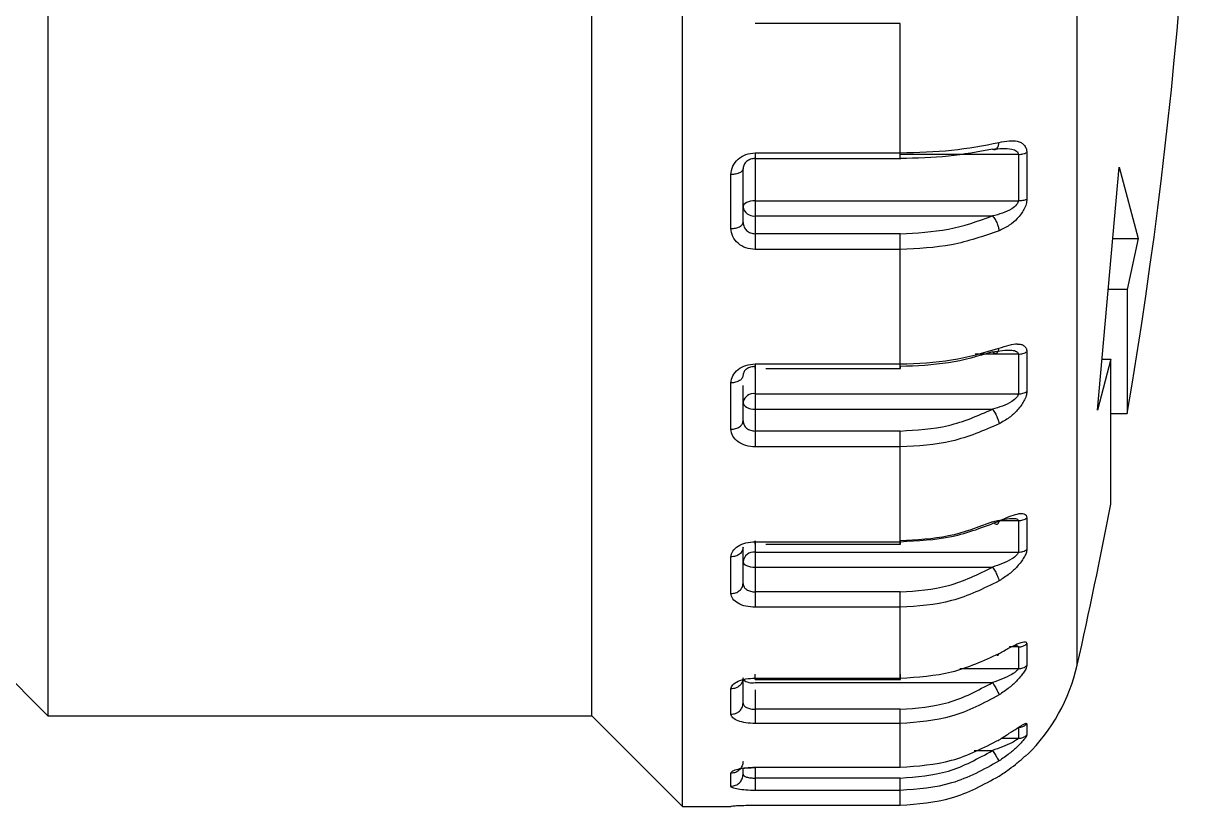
# Model space of a CAD drawing. Header units: millimetres. Extents: x 0 to 279, y 0 to 216.
# Drawn here: x 180.77 to 184.65, y 97.438 to 100.028 of the extents above; entities that cross this region are included whole.
import ezdxf

# ---------------------------------------------------------------- set-up
doc = ezdxf.new("R2010")
doc.units = ezdxf.units.MM

msp = doc.modelspace()

# ---------------------------------------------------------------- linework, layer by layer
at = {"color": 7, "linetype": 'Continuous', "lineweight": 25}
for p, q in [((182.9504, 97.4383), (182.9504, 105.4383)), ((180.8504, 105.1383), (180.8504, 97.7383)), ((182.6504, 97.7383), (182.6504, 105.1383)), ((183.6704, 100.0279), (183.1904, 100.0279)), ((183.6704, 99.6004), (183.6704, 100.0279)), ((183.1904, 99.6004), (183.6704, 99.6004)), ((183.1904, 99.5812), (183.6704, 99.5812)), ((184.0613, 99.5947), (184.0613, 99.4419)), ((184.0892, 99.601), (184.0892, 99.447)), ((183.1504, 99.3705), (183.1504, 99.5474)), ((184.3231, 98.7493), (184.3945, 99.5526)), ((184.3945, 99.5526), (184.4568, 99.3166)), ((183.1104, 99.3497), (183.1104, 99.5283)), ((183.1904, 99.4419), (184.0613, 99.4419)), ((183.1904, 99.4419), (183.1904, 99.3913)), ((183.1904, 99.3913), (183.1904, 99.3327)), ((183.1904, 99.3913), (183.9753, 99.3913)), ((183.6704, 99.3327), (183.1904, 99.3327)), ((184.3735, 99.3166), (184.4568, 99.3166)), ((184.4568, 99.3166), (184.4209, 99.1482)), ((183.6704, 99.2805), (183.1904, 99.2805)), ((183.6704, 98.9019), (183.6704, 99.2805)), ((184.4209, 99.1482), (184.3586, 99.1482)), ((184.4209, 99.1482), (184.4209, 98.7383)), ((184.0613, 98.9344), (184.0613, 98.8033)), ((184.0892, 98.9425), (184.0892, 98.8104)), ((184.3666, 98.9178), (184.3231, 98.7493)), ((184.3381, 98.9178), (184.3666, 98.9178)), ((184.3666, 98.4383), (184.3666, 98.9178)), ((183.1904, 98.9019), (183.6704, 98.9019)), ((183.2254, 98.8872), (183.6713, 98.8872)), ((183.1104, 98.686), (183.1104, 98.8393)), ((183.1504, 98.7136), (183.1504, 98.8303)), ((183.1904, 98.8033), (184.0613, 98.8033)), ((183.1904, 98.8033), (183.1904, 98.7519)), ((183.1904, 98.7519), (183.1904, 98.6801)), ((183.1904, 98.7519), (183.9753, 98.7519)), ((184.3666, 98.7383), (184.4209, 98.7383)), ((183.6704, 98.6801), (183.1904, 98.6801)), ((183.6704, 98.6274), (183.1904, 98.6274)), ((183.6704, 98.3142), (183.6704, 98.6274)), ((184.0613, 98.3835), (184.0613, 98.2798)), ((184.0892, 98.3931), (184.0892, 98.2886)), ((183.1504, 98.1757), (183.1504, 98.2957)), ((183.1904, 98.3142), (183.6704, 98.3142)), ((183.2254, 98.3055), (183.6713, 98.3055)), ((183.1104, 98.1427), (183.1104, 98.2639)), ((183.1904, 98.2798), (184.0613, 98.2798)), ((183.1904, 98.2798), (183.1904, 98.2299)), ((183.1904, 98.2299), (183.1904, 98.1481)), ((183.1904, 98.2299), (183.9753, 98.2299)), ((183.6704, 98.1481), (183.1904, 98.1481)), ((183.6704, 98.0971), (183.1904, 98.0971)), ((183.6704, 97.8631), (183.6704, 98.0971)), ((184.0613, 97.9662), (184.0613, 97.8944)), ((184.0892, 97.9768), (184.0892, 97.9045)), ((180.6504, 97.9383), (180.8504, 97.7383)), ((183.1504, 97.7803), (183.1504, 97.8634)), ((183.1104, 97.7434), (183.1104, 97.8273)), ((183.1901, 97.8589), (183.6713, 97.8589)), ((183.1904, 97.8631), (183.6704, 97.8631)), ((183.1904, 97.8482), (183.9753, 97.8482)), ((183.6704, 97.7598), (183.1904, 97.7598)), ((180.8504, 97.7383), (182.6504, 97.7383)), ((182.6504, 97.7383), (182.9504, 97.4383)), ((183.6704, 97.7129), (183.1904, 97.7129)), ((183.6704, 97.5683), (183.6704, 97.7129)), ((184.0892, 97.7118), (184.0892, 97.6749)), ((184.0613, 97.7006), (184.0613, 97.6639)), ((183.1504, 97.5449), (183.1504, 97.5651)), ((183.1904, 97.5683), (183.6704, 97.5683)), ((183.1104, 97.5056), (183.1104, 97.5485)), ((183.6704, 97.5324), (183.1904, 97.5324)), ((183.6704, 97.4915), (183.1904, 97.4915)), ((183.6704, 97.4426), (183.6704, 97.4915)), ((182.9504, 97.4383), (183.1104, 97.4383)), ((183.1904, 97.4426), (183.6704, 97.4426))]:
    msp.add_line(p, q, dxfattribs=at)
at = {"color": 8, "linetype": 'Continuous', "lineweight": 25}
for p, q in [((184.2556, 97.9058), (184.2556, 104.9708)), ((183.1904, 99.5812), (183.1904, 99.4419)), ((184.0613, 99.5947), (183.6704, 99.5947)), ((184.0613, 98.9344), (183.9178, 98.9344)), ((183.1904, 98.8933), (183.1904, 98.8033)), ((184.0613, 98.3835), (183.9996, 98.3835)), ((183.1904, 98.3167), (183.1904, 98.2798)), ((184.0613, 97.9662), (184.0316, 97.9662)), ((183.8679, 97.8944), (184.0613, 97.8944)), ((183.1904, 97.8241), (183.1904, 97.7598)), ((184.0049, 97.6639), (184.0613, 97.6639)), ((183.9146, 97.6234), (183.9753, 97.6234)), ((183.1904, 97.567), (183.1904, 97.5324)), ((183.1104, 97.4383), (183.1104, 97.4396))]:
    msp.add_line(p, q, dxfattribs=at)
at = {"color": 7, "linetype": 'Continuous', "lineweight": 25, "flags": 128}
for points in [[(183.1904, 99.4419), (183.1826, 99.4415), (183.1751, 99.4404), (183.1682, 99.4385), (183.1621, 99.436), (183.1571, 99.433), (183.1534, 99.4296), (183.1512, 99.4258), (183.1504, 99.4219)], [(183.1504, 98.7765), (183.1512, 98.7717), (183.1534, 98.7671), (183.1571, 98.7628), (183.1621, 98.7591), (183.1682, 98.756), (183.1751, 98.7538), (183.1826, 98.7524), (183.1904, 98.7519)], [(183.1504, 98.2475), (183.1512, 98.244), (183.1534, 98.2408), (183.1571, 98.2377), (183.1621, 98.2351), (183.1682, 98.2329), (183.1751, 98.2313), (183.1826, 98.2303), (183.1904, 98.2299)]]:
    msp.add_lwpolyline(points, dxfattribs=at)
at = {"color": 7, "linetype": 'Continuous', "lineweight": 25}
for centre, radius, start, end in [((168.6504, 101.4383), 16, 350.28485, 12.7548), ((183.1863, 99.4273), 0.0363, 188.5517, 276.5409), ((183.1849, 98.7683), 0.0355, 81.0379, 166.5374), ((168.6504, 101.4383), 16, 347.2452, 349.19308), ((183.1869, 98.2432), 0.0368, 84.612, 173.3349), ((183.6704, 98.0383), 0.6, 314.3517, 347.2452), ((183.181, 97.8968), 0.0495, 231.8354, 280.965)]:
    msp.add_arc(centre, radius, start, end, dxfattribs=at)
for points, knots in [([(183.6704, 99.6004), (183.7282, 99.6019), (183.8442, 99.6049), (183.946, 99.6245), (183.9971, 99.6344)], [0, 0, 0, 0, 0.4984838, 1, 1, 1, 1]), ([(183.9753, 99.6123), (183.9278, 99.6033), (183.8327, 99.5854), (183.7245, 99.5826), (183.6704, 99.5812)], [0, 0, 0, 0, 0.500023, 1, 1, 1, 1]), ([(183.9753, 99.6123), (183.9783, 99.6114), (183.9842, 99.6095), (183.9912, 99.6146), (183.9956, 99.6232), (183.9966, 99.6307), (183.9971, 99.6344)], [0, 0, 0, 0, 0.279633, 0.559107, 0.779383, 1, 1, 1, 1]), ([(183.9753, 99.6123), (183.9975, 99.6145), (184.0265, 99.6174), (184.0531, 99.6082), (184.06, 99.601), (184.0609, 99.5967), (184.0613, 99.5947)], [0, 0, 0, 0, 0.6532874, 0.8550103, 0.9321213, 1, 1, 1, 1]), ([(183.9971, 99.6344), (184.0085, 99.6366), (184.0299, 99.6409), (184.0541, 99.6398), (184.07, 99.6345), (184.08, 99.6269), (184.0873, 99.6161), (184.0886, 99.6059), (184.0892, 99.601)], [0, 0, 0, 0, 0.271888, 0.508742, 0.639285, 0.758136, 0.883791, 1, 1, 1, 1]), ([(183.1104, 99.5283), (183.1116, 99.5376), (183.1141, 99.5563), (183.1323, 99.5802), (183.1588, 99.5969), (183.1799, 99.5992), (183.1904, 99.6004)], [0, 0, 0, 0, 0.251436, 0.501736, 0.7511, 1, 1, 1, 1]), ([(183.1904, 99.5812), (183.1878, 99.581), (183.1826, 99.5808), (183.1751, 99.5788), (183.168, 99.5756), (183.1602, 99.5702), (183.1544, 99.563), (183.151, 99.5547), (183.1506, 99.5499), (183.1504, 99.5474)], [0, 0, 0, 0, 0.120543, 0.243132, 0.368053, 0.495582, 0.720779, 0.853714, 1, 1, 1, 1]), ([(184.0613, 99.5947), (184.0638, 99.5948), (184.069, 99.5951), (184.0764, 99.5964), (184.0833, 99.5983), (184.0872, 99.6001), (184.0892, 99.601)], [0, 0, 0, 0, 0.2499958, 0.4999914, 0.7499715, 1, 1, 1, 1]), ([(184.0613, 99.4419), (184.0609, 99.4398), (184.06, 99.4352), (184.0531, 99.4249), (184.0265, 99.4041), (183.9975, 99.3968), (183.9753, 99.3913)], [0, 0, 0, 0, 0.0678787, 0.1449897, 0.3467126, 1, 1, 1, 1]), ([(184.0892, 99.447), (184.0886, 99.4416), (184.0874, 99.4305), (184.0802, 99.4133), (184.0701, 99.397), (184.0543, 99.3784), (184.0301, 99.3582), (184.0086, 99.3481), (183.9971, 99.3426)], [0, 0, 0, 0, 0.116749, 0.241491, 0.359213, 0.490782, 0.725952, 1, 1, 1, 1]), ([(184.0613, 99.4419), (184.0638, 99.4419), (184.069, 99.442), (184.0764, 99.443), (184.0833, 99.4446), (184.0872, 99.4462), (184.0892, 99.447)], [0, 0, 0, 0, 0.249955, 0.5, 0.750045, 1, 1, 1, 1]), ([(183.6704, 99.3327), (183.7245, 99.3354), (183.8327, 99.3407), (183.9278, 99.3744), (183.9753, 99.3913)], [0, 0, 0, 0, 0.499977, 1, 1, 1, 1]), ([(183.9753, 99.3913), (183.9783, 99.3878), (183.9842, 99.3809), (183.9912, 99.367), (183.9956, 99.3537), (183.9966, 99.3463), (183.9971, 99.3426)], [0, 0, 0, 0, 0.279633, 0.559107, 0.779383, 1, 1, 1, 1]), ([(183.1904, 99.2805), (183.1799, 99.2816), (183.1588, 99.2838), (183.1323, 99.2997), (183.1141, 99.3226), (183.1116, 99.3406), (183.1104, 99.3497)], [0, 0, 0, 0, 0.248902, 0.498271, 0.748568, 1, 1, 1, 1]), ([(183.1504, 99.3705), (183.1506, 99.3677), (183.151, 99.3622), (183.1544, 99.3528), (183.1602, 99.3448), (183.168, 99.3388), (183.1751, 99.3353), (183.1826, 99.3331), (183.1878, 99.3329), (183.1904, 99.3327)], [0, 0, 0, 0, 0.14631, 0.279252, 0.504411, 0.63196, 0.75689, 0.879474, 1, 1, 1, 1]), ([(183.9971, 99.3426), (183.946, 99.3246), (183.8442, 99.2888), (183.7282, 99.2833), (183.6704, 99.2805)], [0, 0, 0, 0, 0.501516, 1, 1, 1, 1]), ([(183.6704, 98.9019), (183.7282, 98.9042), (183.8442, 98.9088), (183.946, 98.939), (183.9971, 98.9541)], [0, 0, 0, 0, 0.4984838, 1, 1, 1, 1]), ([(183.9753, 98.9416), (183.9783, 98.9397), (183.9842, 98.9361), (183.9912, 98.9383), (183.9956, 98.9446), (183.9966, 98.9509), (183.9971, 98.9541)], [0, 0, 0, 0, 0.279633, 0.559107, 0.779383, 1, 1, 1, 1]), ([(183.9971, 98.9541), (184.0084, 98.9578), (184.0297, 98.9646), (184.05, 98.9687), (184.0579, 98.9679), (184.0583, 98.9679)], [0, 0, 0, 0, 0.524292, 0.981022, 1, 1, 1, 1]), ([(183.9753, 98.9416), (183.9278, 98.9277), (183.8327, 98.8999), (183.7245, 98.8955), (183.6704, 98.8933)], [0, 0, 0, 0, 0.500023, 1, 1, 1, 1]), ([(183.9753, 98.9416), (183.9975, 98.9453), (184.0265, 98.9503), (184.0531, 98.9452), (184.06, 98.9397), (184.0609, 98.9361), (184.0613, 98.9344)], [0, 0, 0, 0, 0.653287, 0.85501, 0.932121, 1, 1, 1, 1]), ([(184.0613, 98.9344), (184.0638, 98.9346), (184.069, 98.9348), (184.0764, 98.9365), (184.0833, 98.939), (184.0872, 98.9413), (184.0892, 98.9425)], [0, 0, 0, 0, 0.2499958, 0.4999914, 0.7499715, 1, 1, 1, 1]), ([(183.1104, 98.8393), (183.1116, 98.8474), (183.1141, 98.8636), (183.1323, 98.8843), (183.1588, 98.8989), (183.1799, 98.9009), (183.1904, 98.9019)], [0, 0, 0, 0, 0.251436, 0.501736, 0.7511, 1, 1, 1, 1]), ([(183.1904, 98.8933), (183.1878, 98.8932), (183.1826, 98.893), (183.1751, 98.8913), (183.168, 98.8887), (183.1602, 98.8842), (183.1544, 98.8782), (183.151, 98.8713), (183.1506, 98.8674), (183.1504, 98.8653)], [0, 0, 0, 0, 0.120543, 0.243131, 0.368053, 0.495582, 0.720779, 0.853714, 1, 1, 1, 1]), ([(184.0613, 98.8033), (184.0609, 98.8014), (184.06, 98.7974), (184.0531, 98.7879), (184.0265, 98.7672), (183.9975, 98.7585), (183.9753, 98.7519)], [0, 0, 0, 0, 0.067879, 0.14499, 0.346713, 1, 1, 1, 1]), ([(184.0892, 98.8104), (184.0886, 98.8057), (184.0874, 98.7959), (184.0802, 98.7796), (184.0701, 98.7635), (184.0543, 98.7443), (184.0301, 98.7225), (184.0086, 98.7103), (183.9971, 98.7038)], [0, 0, 0, 0, 0.116749, 0.241491, 0.359213, 0.490782, 0.725952, 1, 1, 1, 1]), ([(184.0613, 98.8033), (184.0638, 98.8033), (184.069, 98.8034), (184.0764, 98.8049), (184.0833, 98.8071), (184.0872, 98.8093), (184.0892, 98.8104)], [0, 0, 0, 0, 0.249955, 0.5, 0.750045, 1, 1, 1, 1]), ([(183.6704, 98.6801), (183.7245, 98.6834), (183.8327, 98.6899), (183.9278, 98.7312), (183.9753, 98.7519)], [0, 0, 0, 0, 0.499977, 1, 1, 1, 1]), ([(183.9753, 98.7519), (183.9783, 98.7479), (183.9842, 98.7399), (183.9912, 98.7258), (183.9956, 98.7133), (183.9966, 98.7069), (183.9971, 98.7038)], [0, 0, 0, 0, 0.279633, 0.559107, 0.779383, 1, 1, 1, 1]), ([(183.1904, 98.6274), (183.1799, 98.6283), (183.1588, 98.6302), (183.1323, 98.6436), (183.1141, 98.663), (183.1116, 98.6783), (183.1104, 98.686)], [0, 0, 0, 0, 0.248902, 0.498271, 0.748568, 1, 1, 1, 1]), ([(183.1504, 98.7136), (183.1506, 98.711), (183.151, 98.7062), (183.1544, 98.6979), (183.1602, 98.6908), (183.168, 98.6855), (183.1751, 98.6824), (183.1826, 98.6805), (183.1878, 98.6803), (183.1904, 98.6801)], [0, 0, 0, 0, 0.1463101, 0.279252, 0.5044113, 0.6319601, 0.7568901, 0.8794738, 1, 1, 1, 1]), ([(183.9971, 98.7038), (183.946, 98.6816), (183.8442, 98.6375), (183.7282, 98.6308), (183.6704, 98.6274)], [0, 0, 0, 0, 0.501516, 1, 1, 1, 1]), ([(183.9971, 98.3825), (184.0085, 98.3876), (184.03, 98.3973), (184.054, 98.4053), (184.0701, 98.4083), (184.0765, 98.4071), (184.0795, 98.4065)], [0, 0, 0, 0, 0.358628, 0.671042, 0.843232, 1, 1, 1, 1]), ([(183.6704, 98.3142), (183.7282, 98.3172), (183.8442, 98.3233), (183.946, 98.3627), (183.9971, 98.3825)], [0, 0, 0, 0, 0.4984838, 1, 1, 1, 1]), ([(183.9753, 98.38), (183.9278, 98.3617), (183.8327, 98.3253), (183.7245, 98.3196), (183.6704, 98.3167)], [0, 0, 0, 0, 0.500023, 1, 1, 1, 1]), ([(183.9753, 98.38), (183.9975, 98.3851), (184.0265, 98.3918), (184.0531, 98.3911), (184.06, 98.3876), (184.0609, 98.3848), (184.0613, 98.3835)], [0, 0, 0, 0, 0.653287, 0.85501, 0.932121, 1, 1, 1, 1]), ([(184.0613, 98.3835), (184.0638, 98.3837), (184.069, 98.384), (184.0764, 98.386), (184.0833, 98.3889), (184.0872, 98.3917), (184.0892, 98.3931)], [0, 0, 0, 0, 0.249996, 0.499991, 0.749972, 1, 1, 1, 1]), ([(183.1104, 98.2639), (183.1116, 98.2704), (183.1141, 98.2834), (183.1323, 98.3001), (183.1588, 98.3118), (183.1799, 98.3134), (183.1904, 98.3142)], [0, 0, 0, 0, 0.251436, 0.501736, 0.7511, 1, 1, 1, 1]), ([(184.0613, 98.2798), (184.0609, 98.2783), (184.06, 98.2751), (184.0531, 98.2667), (184.0265, 98.2471), (183.9975, 98.2374), (183.9753, 98.2299)], [0, 0, 0, 0, 0.067879, 0.14499, 0.346713, 1, 1, 1, 1]), ([(184.0892, 98.2886), (184.0886, 98.2848), (184.0874, 98.2768), (184.0802, 98.2621), (184.0701, 98.2469), (184.0543, 98.2281), (184.0301, 98.2054), (184.0086, 98.1918), (183.9971, 98.1844)], [0, 0, 0, 0, 0.116749, 0.241491, 0.359213, 0.490782, 0.725952, 1, 1, 1, 1]), ([(184.0613, 98.2798), (184.0638, 98.2799), (184.069, 98.2801), (184.0764, 98.2819), (184.0833, 98.2846), (184.0872, 98.2873), (184.0892, 98.2886)], [0, 0, 0, 0, 0.249955, 0.5, 0.750045, 1, 1, 1, 1]), ([(183.6704, 98.1481), (183.7245, 98.1518), (183.8327, 98.1592), (183.9278, 98.2064), (183.9753, 98.2299)], [0, 0, 0, 0, 0.499977, 1, 1, 1, 1]), ([(183.9753, 98.2299), (183.9783, 98.2255), (183.9842, 98.2168), (183.9912, 98.2032), (183.9956, 98.192), (183.9966, 98.1869), (183.9971, 98.1844)], [0, 0, 0, 0, 0.279633, 0.559107, 0.779383, 1, 1, 1, 1]), ([(183.1504, 98.1757), (183.1506, 98.1735), (183.151, 98.1695), (183.1544, 98.1627), (183.1602, 98.1568), (183.168, 98.1525), (183.1751, 98.15), (183.1826, 98.1484), (183.1878, 98.1482), (183.1904, 98.1481)], [0, 0, 0, 0, 0.14631, 0.279252, 0.504411, 0.63196, 0.75689, 0.879474, 1, 1, 1, 1]), ([(183.9971, 98.1844), (183.946, 98.1591), (183.8442, 98.1087), (183.7282, 98.101), (183.6704, 98.0971)], [0, 0, 0, 0, 0.5015162, 1, 1, 1, 1]), ([(183.1904, 98.0971), (183.1799, 98.0979), (183.1588, 98.0993), (183.1323, 98.1097), (183.1141, 98.1247), (183.1116, 98.1367), (183.1104, 98.1427)], [0, 0, 0, 0, 0.248902, 0.498271, 0.748568, 1, 1, 1, 1]), ([(183.9971, 97.9443), (184.0085, 97.9506), (184.03, 97.9624), (184.054, 97.9747), (184.0701, 97.9815), (184.0765, 97.9826), (184.0795, 97.9832)], [0, 0, 0, 0, 0.358628, 0.671043, 0.843233, 1, 1, 1, 1]), ([(183.6704, 97.8631), (183.7282, 97.8667), (183.8442, 97.8739), (183.946, 97.9208), (183.9971, 97.9443)], [0, 0, 0, 0, 0.498484, 1, 1, 1, 1]), ([(184.0316, 97.9662), (184.0342, 97.9668), (184.0434, 97.9693), (184.053, 97.9701), (184.06, 97.9689), (184.0609, 97.967), (184.0613, 97.9662)], [0, 0, 0, 0, 0.180629, 0.657352, 0.839585, 1, 1, 1, 1]), ([(184.0613, 97.9662), (184.0638, 97.9663), (184.069, 97.9666), (184.0764, 97.9688), (184.0833, 97.9721), (184.0872, 97.9753), (184.0892, 97.9768)], [0, 0, 0, 0, 0.249996, 0.499991, 0.749971, 1, 1, 1, 1]), ([(184.0892, 97.9045), (184.0886, 97.9017), (184.0874, 97.8959), (184.0802, 97.8834), (184.0701, 97.8698), (184.0543, 97.8521), (184.0301, 97.8297), (184.0086, 97.8151), (183.9971, 97.8073)], [0, 0, 0, 0, 0.116749, 0.241492, 0.359214, 0.490782, 0.725952, 1, 1, 1, 1]), ([(184.0613, 97.8944), (184.0638, 97.8945), (184.069, 97.8947), (184.0764, 97.8968), (184.0833, 97.8999), (184.0872, 97.903), (184.0892, 97.9045)], [0, 0, 0, 0, 0.249955, 0.5, 0.750045, 1, 1, 1, 1]), ([(184.0613, 97.8944), (184.0609, 97.8933), (184.06, 97.891), (184.0531, 97.8841), (184.0265, 97.8664), (183.9975, 97.8561), (183.9753, 97.8482)], [0, 0, 0, 0, 0.067879, 0.14499, 0.346713, 1, 1, 1, 1]), ([(183.1104, 97.8273), (183.1116, 97.8319), (183.1141, 97.841), (183.1323, 97.853), (183.1588, 97.8614), (183.1799, 97.8625), (183.1904, 97.8631)], [0, 0, 0, 0, 0.251436, 0.501736, 0.7511, 1, 1, 1, 1]), ([(183.6704, 97.7598), (183.7245, 97.7638), (183.8327, 97.7719), (183.9278, 97.8227), (183.9753, 97.8482)], [0, 0, 0, 0, 0.499977, 1, 1, 1, 1]), ([(183.9753, 97.8482), (183.9783, 97.8436), (183.9842, 97.8344), (183.9912, 97.8219), (183.9956, 97.8125), (183.9966, 97.809), (183.9971, 97.8073)], [0, 0, 0, 0, 0.279633, 0.559107, 0.779383, 1, 1, 1, 1]), ([(183.9971, 97.8073), (183.946, 97.78), (183.8442, 97.7254), (183.7282, 97.7171), (183.6704, 97.7129)], [0, 0, 0, 0, 0.501516, 1, 1, 1, 1]), ([(183.1504, 97.7803), (183.1506, 97.7788), (183.151, 97.7757), (183.1544, 97.7706), (183.1602, 97.7663), (183.168, 97.7631), (183.1751, 97.7612), (183.1826, 97.7601), (183.1878, 97.7599), (183.1904, 97.7598)], [0, 0, 0, 0, 0.14631, 0.279252, 0.504411, 0.63196, 0.75689, 0.879474, 1, 1, 1, 1]), ([(183.1904, 97.7129), (183.1799, 97.7134), (183.1588, 97.7143), (183.1323, 97.7212), (183.1141, 97.7313), (183.1116, 97.7393), (183.1104, 97.7434)], [0, 0, 0, 0, 0.248902, 0.498271, 0.748568, 1, 1, 1, 1]), ([(183.9971, 97.6589), (184.0086, 97.6661), (184.0301, 97.6796), (184.0542, 97.6955), (184.0702, 97.7058), (184.0766, 97.7093), (184.0796, 97.7109)], [0, 0, 0, 0, 0.361262, 0.671337, 0.84473, 1, 1, 1, 1]), ([(184.0613, 97.7006), (184.0638, 97.7007), (184.069, 97.701), (184.0764, 97.7033), (184.0833, 97.7068), (184.0872, 97.7101), (184.0892, 97.7118)], [0, 0, 0, 0, 0.249996, 0.499991, 0.749971, 1, 1, 1, 1]), ([(184.0892, 97.6749), (184.0886, 97.6732), (184.0874, 97.6698), (184.0802, 97.6601), (184.0701, 97.6487), (184.0543, 97.6328), (184.0301, 97.6117), (184.0086, 97.5968), (183.9971, 97.5889)], [0, 0, 0, 0, 0.116749, 0.241492, 0.359214, 0.490782, 0.725952, 1, 1, 1, 1]), ([(184.0613, 97.6639), (184.0638, 97.664), (184.069, 97.6643), (184.0764, 97.6665), (184.0833, 97.6699), (184.0872, 97.6732), (184.0892, 97.6749)], [0, 0, 0, 0, 0.249955, 0.5, 0.750045, 1, 1, 1, 1]), ([(183.6704, 97.5683), (183.7282, 97.5723), (183.8442, 97.5803), (183.946, 97.6327), (183.9971, 97.6589)], [0, 0, 0, 0, 0.4984838, 1, 1, 1, 1]), ([(184.0613, 97.6639), (184.0609, 97.6632), (184.06, 97.6619), (184.0531, 97.6568), (184.0265, 97.6418), (183.9975, 97.6314), (183.9753, 97.6234)], [0, 0, 0, 0, 0.067879, 0.14499, 0.346713, 1, 1, 1, 1]), ([(183.6704, 97.5324), (183.7245, 97.5365), (183.8327, 97.5447), (183.9278, 97.5971), (183.9753, 97.6234)], [0, 0, 0, 0, 0.499977, 1, 1, 1, 1]), ([(183.9753, 97.6234), (183.9783, 97.6188), (183.9842, 97.6096), (183.9912, 97.5987), (183.9956, 97.5915), (183.9966, 97.5898), (183.9971, 97.5889)], [0, 0, 0, 0, 0.279633, 0.559107, 0.779383, 1, 1, 1, 1]), ([(183.9971, 97.5387), (184.0085, 97.5464), (184.0299, 97.5608), (184.0541, 97.5797), (184.07, 97.5931), (184.08, 97.6018), (184.0873, 97.6083), (184.0886, 97.6092), (184.0892, 97.6097)], [0, 0, 0, 0, 0.271887, 0.508744, 0.639287, 0.758137, 0.883792, 1, 1, 1, 1]), ([(183.1104, 97.5485), (183.1116, 97.551), (183.1141, 97.556), (183.1323, 97.5626), (183.1588, 97.5673), (183.1799, 97.568), (183.1904, 97.5683)], [0, 0, 0, 0, 0.251435, 0.501736, 0.7511, 1, 1, 1, 1]), ([(183.1512, 97.5653), (183.1537, 97.5654), (183.159, 97.5657), (183.1727, 97.5668), (183.1842, 97.567), (183.1904, 97.567)], [0, 0, 0, 0, 0.284188, 0.616531, 1, 1, 1, 1]), ([(183.9971, 97.5889), (183.946, 97.5607), (183.8442, 97.5044), (183.7282, 97.4958), (183.6704, 97.4915)], [0, 0, 0, 0, 0.501516, 1, 1, 1, 1]), ([(183.1504, 97.5449), (183.1506, 97.5439), (183.151, 97.542), (183.1544, 97.5389), (183.1602, 97.5362), (183.168, 97.5343), (183.1751, 97.5332), (183.1826, 97.5325), (183.1878, 97.5324), (183.1904, 97.5324)], [0, 0, 0, 0, 0.1463101, 0.279252, 0.5044114, 0.6319601, 0.7568901, 0.8794739, 1, 1, 1, 1]), ([(183.6704, 97.4426), (183.7282, 97.4468), (183.8442, 97.4553), (183.946, 97.5108), (183.9971, 97.5387)], [0, 0, 0, 0, 0.498484, 1, 1, 1, 1]), ([(183.1904, 97.4915), (183.1799, 97.4917), (183.1588, 97.4921), (183.1323, 97.4952), (183.1141, 97.4998), (183.1116, 97.5037), (183.1104, 97.5056)], [0, 0, 0, 0, 0.248902, 0.498271, 0.748568, 1, 1, 1, 1]), ([(183.1104, 97.4396), (183.1116, 97.4399), (183.1141, 97.4405), (183.1323, 97.4416), (183.1588, 97.4424), (183.1799, 97.4425), (183.1904, 97.4426)], [0, 0, 0, 0, 0.251436, 0.501738, 0.751102, 1, 1, 1, 1])]:
    msp.add_open_spline(points, degree=3, knots=knots, dxfattribs=at)
for points in [[(183.1904, 99.6004), (183.1904, 99.5963), (183.1904, 99.5882), (183.1904, 99.5808), (183.1904, 99.5776), (183.1904, 99.58), (183.1904, 99.5812)], [(183.6704, 99.5812), (183.6704, 99.58), (183.6704, 99.5776), (183.6704, 99.5808), (183.6704, 99.5882), (183.6704, 99.5963), (183.6704, 99.6004)], [(183.1504, 99.5474), (183.1498, 99.5449), (183.1486, 99.5399), (183.1393, 99.5336), (183.1261, 99.5291), (183.1156, 99.5286), (183.1104, 99.5283)], [(183.1104, 99.3497), (183.1156, 99.35), (183.1261, 99.3506), (183.1393, 99.3554), (183.1486, 99.3623), (183.1498, 99.3678), (183.1504, 99.3705)], [(183.1904, 99.3327), (183.1904, 99.3293), (183.1904, 99.3223), (183.1904, 99.3082), (183.1904, 99.2935), (183.1904, 99.2848), (183.1904, 99.2805)], [(183.6704, 99.2805), (183.6704, 99.2848), (183.6704, 99.2935), (183.6704, 99.3082), (183.6704, 99.3223), (183.6704, 99.3293), (183.6704, 99.3327)], [(183.1904, 98.9019), (183.1904, 98.8985), (183.1904, 98.8917), (183.1904, 98.887), (183.1904, 98.8869), (183.1904, 98.8912), (183.1904, 98.8933)], [(183.6704, 98.8933), (183.6704, 98.8912), (183.6704, 98.8869), (183.6704, 98.887), (183.6704, 98.8917), (183.6704, 98.8985), (183.6704, 98.9019)], [(183.1504, 98.8653), (183.1498, 98.8619), (183.1486, 98.8551), (183.1393, 98.8465), (183.1261, 98.8405), (183.1156, 98.8397), (183.1104, 98.8393)], [(183.1104, 98.686), (183.1156, 98.6864), (183.1261, 98.6873), (183.1393, 98.6936), (183.1486, 98.7027), (183.1498, 98.7099), (183.1504, 98.7136)], [(183.1904, 98.6801), (183.1904, 98.676), (183.1904, 98.6678), (183.1904, 98.6531), (183.1904, 98.6387), (183.1904, 98.6312), (183.1904, 98.6274)], [(183.6704, 98.6274), (183.6704, 98.6312), (183.6704, 98.6387), (183.6704, 98.6531), (183.6704, 98.6678), (183.6704, 98.676), (183.6704, 98.6801)], [(183.1504, 98.2957), (183.1498, 98.2915), (183.1486, 98.2832), (183.1393, 98.2727), (183.1261, 98.2654), (183.1156, 98.2644), (183.1104, 98.2639)], [(183.1904, 98.3142), (183.1904, 98.3116), (183.1904, 98.3064), (183.1904, 98.3047), (183.1904, 98.3078), (183.1904, 98.3137), (183.1904, 98.3167)], [(183.6704, 98.3167), (183.6704, 98.3137), (183.6704, 98.3078), (183.6704, 98.3047), (183.6704, 98.3064), (183.6704, 98.3116), (183.6704, 98.3142)], [(183.1104, 98.1427), (183.1156, 98.1432), (183.1261, 98.1442), (183.1393, 98.1518), (183.1486, 98.1627), (183.1498, 98.1713), (183.1504, 98.1757)], [(183.1904, 98.1481), (183.1904, 98.1435), (183.1904, 98.1344), (183.1904, 98.1198), (183.1904, 98.1063), (183.1904, 98.1002), (183.1904, 98.0971)], [(183.6704, 98.0971), (183.6704, 98.1002), (183.6704, 98.1063), (183.6704, 98.1198), (183.6704, 98.1344), (183.6704, 98.1435), (183.6704, 98.1481)], [(183.1504, 97.8634), (183.1498, 97.8587), (183.1486, 97.8492), (183.1393, 97.8373), (183.1261, 97.8289), (183.1156, 97.8278), (183.1104, 97.8273)], [(183.1904, 97.8631), (183.1904, 97.8614), (183.1904, 97.858), (183.1904, 97.8594), (183.1904, 97.8654), (183.1904, 97.8728), (183.1904, 97.8765)], [(183.6704, 97.8765), (183.6704, 97.8728), (183.6704, 97.8654), (183.6704, 97.8594), (183.6704, 97.858), (183.6704, 97.8614), (183.6704, 97.8631)], [(183.1104, 97.7434), (183.1156, 97.7439), (183.1261, 97.7451), (183.1393, 97.7536), (183.1486, 97.7658), (183.1498, 97.7755), (183.1504, 97.7803)], [(183.1904, 97.7598), (183.1904, 97.755), (183.1904, 97.7455), (183.1904, 97.7314), (183.1904, 97.7196), (183.1904, 97.7151), (183.1904, 97.7129)], [(183.6704, 97.7129), (183.6704, 97.7151), (183.6704, 97.7196), (183.6704, 97.7314), (183.6704, 97.7455), (183.6704, 97.755), (183.6704, 97.7598)], [(183.1504, 97.5874), (183.1498, 97.5823), (183.1486, 97.5721), (183.1393, 97.5592), (183.1261, 97.5502), (183.1156, 97.549), (183.1104, 97.5485)], [(183.1104, 97.5056), (183.1156, 97.5062), (183.1261, 97.5073), (183.1393, 97.5164), (183.1486, 97.5294), (183.1498, 97.5397), (183.1504, 97.5449)], [(183.1904, 97.5324), (183.1904, 97.5275), (183.1904, 97.5179), (183.1904, 97.5051), (183.1904, 97.4953), (183.1904, 97.4928), (183.1904, 97.4915)], [(183.6704, 97.4915), (183.6704, 97.4928), (183.6704, 97.4953), (183.6704, 97.5051), (183.6704, 97.5179), (183.6704, 97.5275), (183.6704, 97.5324)]]:
    msp.add_open_spline(points, degree=3, dxfattribs=at)
at = {"color": 8, "linetype": 'Continuous', "lineweight": 25}
for points, knots in [([(184.0583, 98.9679), (184.0623, 98.9677), (184.0703, 98.9673), (184.08, 98.9628), (184.0873, 98.9552), (184.0886, 98.9466), (184.0892, 98.9425)], [0, 0, 0, 0, 0.250722, 0.4976, 0.758611, 1, 1, 1, 1]), ([(184.0795, 98.4065), (184.0822, 98.4053), (184.0874, 98.4029), (184.0886, 98.3963), (184.0892, 98.3931)], [0, 0, 0, 0, 0.519528, 1, 1, 1, 1]), ([(183.9794, 98.3767), (183.981, 98.3754), (183.9855, 98.3715), (183.9912, 98.3713), (183.9956, 98.3749), (183.9966, 98.3799), (183.9971, 98.3825)], [0, 0, 0, 0, 0.169718, 0.491835, 0.745721, 1, 1, 1, 1]), ([(184.0795, 97.9832), (184.0822, 97.9832), (184.0874, 97.9832), (184.0886, 97.9789), (184.0892, 97.9768)], [0, 0, 0, 0, 0.5195284, 1, 1, 1, 1]), ([(183.9878, 97.9408), (183.989, 97.94), (183.9922, 97.9379), (183.9956, 97.9392), (183.9966, 97.9426), (183.9971, 97.9443)], [0, 0, 0, 0, 0.232292, 0.615849, 1, 1, 1, 1]), ([(184.0796, 97.7109), (184.0823, 97.7121), (184.0875, 97.7145), (184.0886, 97.7127), (184.0892, 97.7118)], [0, 0, 0, 0, 0.516445, 1, 1, 1, 1]), ([(183.9938, 97.6575), (183.9943, 97.6573), (183.9962, 97.6564), (183.9967, 97.6578), (183.9971, 97.6589)], [0, 0, 0, 0, 0.260219, 1, 1, 1, 1])]:
    msp.add_open_spline(points, degree=3, knots=knots, dxfattribs=at)

doc.saveas('drawing.dxf')
